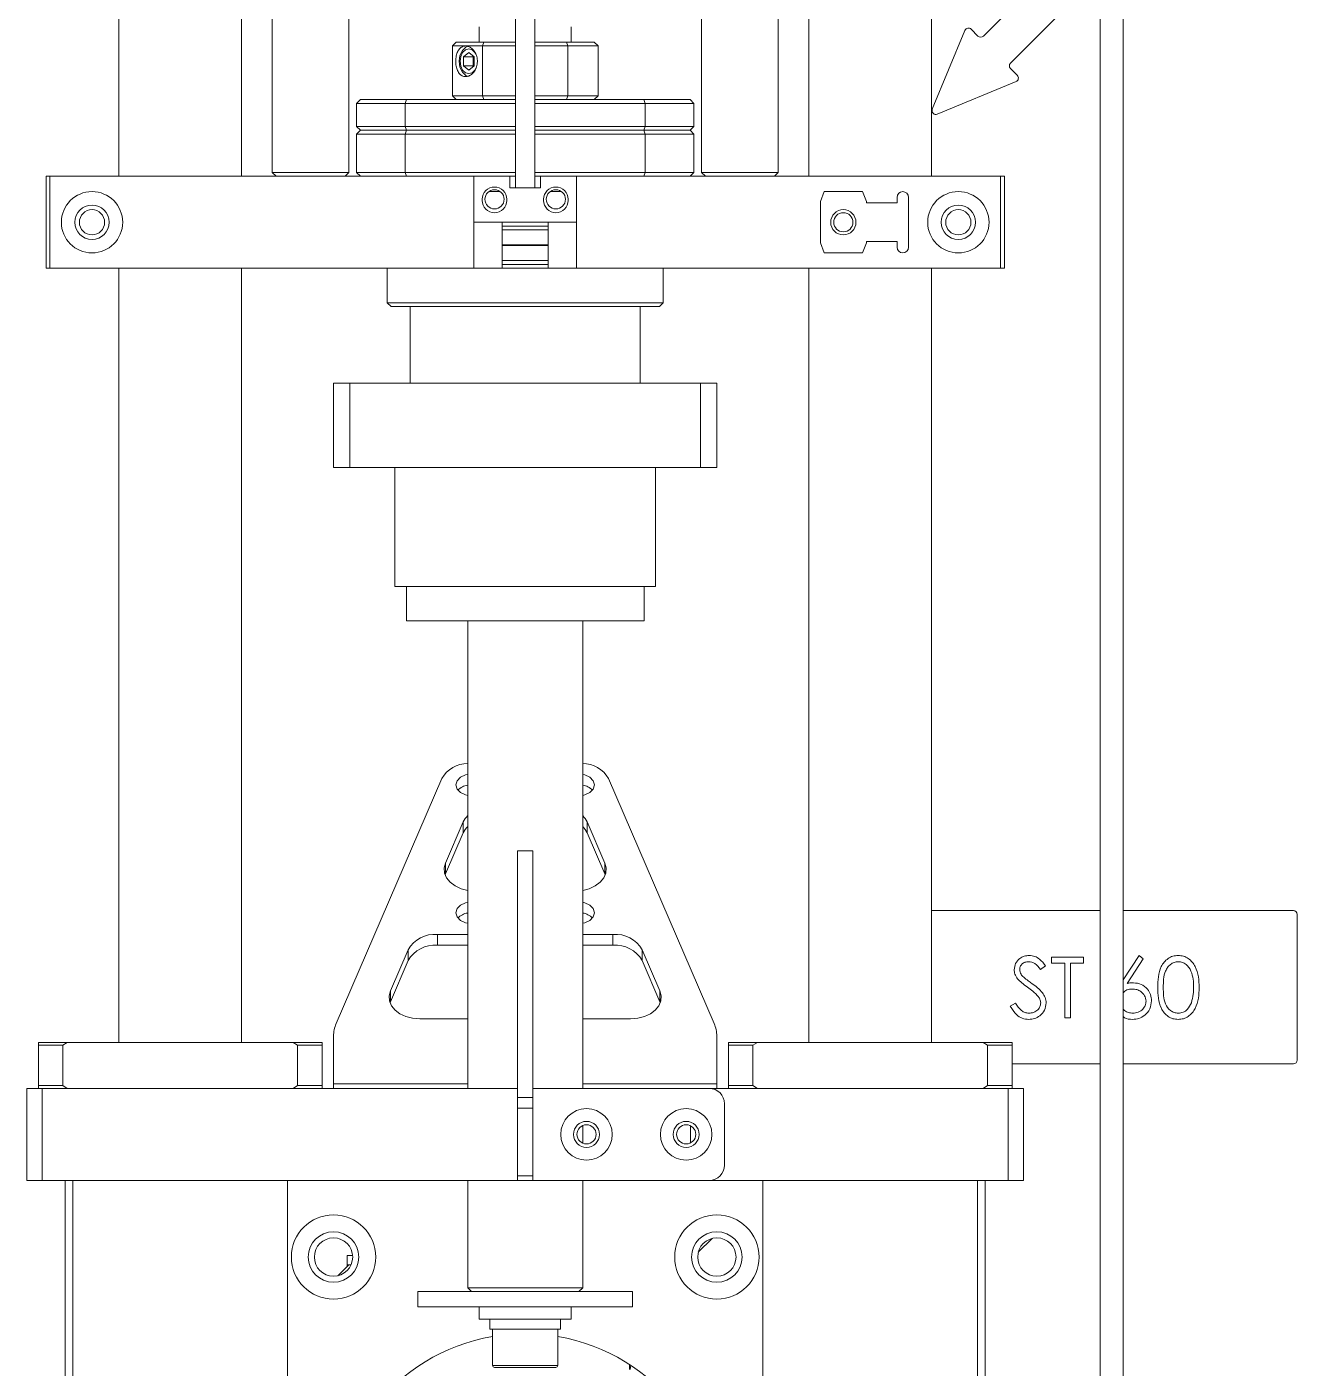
# Model space of a CAD drawing. Header units: millimetres. Extents: x 169 to 14583, y -399 to 10804.
# Drawn here: x 12022.4 to 12188.1, y 2395 to 2570 of the extents above; entities that cross this region are included whole.
import ezdxf

# ---------------------------------------------------------------- set-up
doc = ezdxf.new("R2010")
doc.units = ezdxf.units.MM
doc.header["$LTSCALE"] = 35

msp = doc.modelspace()

# ---------------------------------------------------------------- linework, layer by layer
at = {"color": 7, "linetype": 'Continuous', "lineweight": 18}
for p, q in [((12162.393, 2353.896), (12162.393, 2613.459)), ((12165.393, 2344.459), (12165.393, 2613.459)), ((12034.393, 2601.159), (12034.393, 2550.459)), ((12050.393, 2550.459), (12050.393, 2601.159)), ((12054.393, 2600.959), (12054.393, 2550.959)), ((12064.393, 2550.959), (12064.393, 2600.959)), ((12110.393, 2600.959), (12110.393, 2550.959)), ((12120.393, 2550.959), (12120.393, 2600.959)), ((12124.393, 2601.159), (12124.393, 2550.459)), ((12140.393, 2550.459), (12140.393, 2601.159)), ((12086.143, 2598.959), (12086.143, 2548.959)), ((12088.643, 2548.959), (12088.643, 2598.959)), ((12162.393, 2583.994), (12147.159, 2568.76)), ((12150.694, 2565.225), (12162.393, 2576.923)), ((12081.393, 2569.959), (12081.393, 2567.959)), ((12093.393, 2567.959), (12093.393, 2569.959)), ((12144.751, 2569.483), (12140.499, 2559.219)), ((12146.452, 2568.76), (12145.566, 2569.646)), ((12078.393, 2567.959), (12077.893, 2567.459)), ((12077.893, 2567.459), (12077.893, 2560.959)), ((12077.893, 2567.459), (12079.614, 2567.459)), ((12078.393, 2567.959), (12081.984, 2567.959)), ((12079.614, 2567.459), (12081.847, 2567.459)), ((12081.847, 2567.459), (12081.984, 2567.959)), ((12081.847, 2567.459), (12081.847, 2560.959)), ((12086.143, 2567.459), (12081.847, 2567.459)), ((12081.984, 2567.959), (12086.143, 2567.959)), ((12088.643, 2567.959), (12092.801, 2567.959)), ((12092.938, 2567.459), (12088.643, 2567.459)), ((12092.801, 2567.959), (12092.938, 2567.459)), ((12092.801, 2567.959), (12096.393, 2567.959)), ((12092.938, 2567.459), (12092.938, 2560.959)), ((12092.938, 2567.459), (12096.893, 2567.459)), ((12096.893, 2567.459), (12096.393, 2567.959)), ((12096.893, 2567.459), (12096.893, 2560.959)), ((12080.039, 2566.614), (12079.332, 2566.036)), ((12079.332, 2564.882), (12079.332, 2566.036)), ((12079.332, 2566.036), (12080.604, 2566.036)), ((12080.039, 2566.614), (12080.746, 2566.036)), ((12080.604, 2566.036), (12080.675, 2566.094)), ((12080.604, 2564.882), (12080.604, 2566.036)), ((12080.746, 2564.882), (12080.746, 2566.036)), ((12080.039, 2564.304), (12079.332, 2564.882)), ((12079.332, 2564.882), (12080.604, 2564.882)), ((12080.039, 2564.304), (12080.746, 2564.882)), ((12080.604, 2564.882), (12080.675, 2564.824)), ((12151.579, 2563.633), (12150.694, 2564.518)), ((12141.153, 2558.566), (12151.417, 2562.817)), ((12065.393, 2559.959), (12065.893, 2560.459)), ((12071.901, 2560.459), (12065.893, 2560.459)), ((12071.74, 2559.959), (12071.901, 2560.459)), ((12086.143, 2560.459), (12071.901, 2560.459)), ((12077.893, 2560.959), (12081.847, 2560.959)), ((12077.893, 2560.959), (12078.393, 2560.459)), ((12081.847, 2560.959), (12086.143, 2560.959)), ((12081.847, 2560.959), (12081.984, 2560.459)), ((12088.643, 2560.959), (12092.938, 2560.959)), ((12102.885, 2560.459), (12088.643, 2560.459)), ((12092.938, 2560.959), (12092.801, 2560.459)), ((12092.938, 2560.959), (12096.893, 2560.959)), ((12096.893, 2560.959), (12096.393, 2560.459)), ((12108.893, 2560.459), (12102.885, 2560.459)), ((12103.045, 2559.959), (12102.885, 2560.459)), ((12109.393, 2559.959), (12108.893, 2560.459)), ((12065.393, 2556.959), (12065.393, 2559.959)), ((12071.74, 2559.959), (12065.393, 2559.959)), ((12086.143, 2559.959), (12071.74, 2559.959)), ((12071.74, 2556.959), (12071.74, 2559.959)), ((12103.045, 2559.959), (12088.643, 2559.959)), ((12103.045, 2556.959), (12103.045, 2559.959)), ((12109.393, 2559.959), (12103.045, 2559.959)), ((12109.393, 2556.959), (12109.393, 2559.959)), ((12071.74, 2556.959), (12065.393, 2556.959)), ((12065.393, 2556.959), (12065.893, 2556.459)), ((12071.74, 2556.959), (12086.143, 2556.959)), ((12071.901, 2556.459), (12071.74, 2556.959)), ((12088.643, 2556.959), (12103.045, 2556.959)), ((12103.045, 2556.959), (12102.885, 2556.459)), ((12109.393, 2556.959), (12103.045, 2556.959)), ((12108.893, 2556.459), (12109.393, 2556.959)), ((12065.393, 2555.959), (12065.893, 2556.459)), ((12065.393, 2555.959), (12071.74, 2555.959)), ((12065.393, 2550.959), (12065.393, 2555.959)), ((12071.901, 2556.459), (12065.893, 2556.459)), ((12068.654, 2556.459), (12065.893, 2556.459)), ((12071.901, 2556.459), (12068.654, 2556.459)), ((12071.74, 2555.959), (12071.901, 2556.459)), ((12071.74, 2555.959), (12086.143, 2555.959)), ((12071.74, 2550.959), (12071.74, 2555.959)), ((12086.143, 2556.459), (12071.901, 2556.459)), ((12102.885, 2556.459), (12088.643, 2556.459)), ((12088.643, 2555.959), (12103.045, 2555.959)), ((12103.045, 2555.959), (12102.885, 2556.459)), ((12108.893, 2556.459), (12102.885, 2556.459)), ((12106.131, 2556.459), (12102.885, 2556.459)), ((12103.045, 2550.959), (12103.045, 2555.959)), ((12103.045, 2555.959), (12109.393, 2555.959)), ((12108.893, 2556.459), (12106.131, 2556.459)), ((12108.893, 2556.459), (12109.393, 2555.959)), ((12109.393, 2555.959), (12109.393, 2550.959)), ((12024.893, 2538.459), (12024.893, 2550.459)), ((12024.893, 2550.459), (12025.393, 2550.459)), ((12025.393, 2550.459), (12025.393, 2538.459)), ((12080.693, 2550.459), (12025.393, 2550.459)), ((12054.393, 2550.959), (12054.893, 2550.459)), ((12054.393, 2550.959), (12064.393, 2550.959)), ((12063.893, 2550.459), (12064.393, 2550.959)), ((12065.393, 2550.959), (12071.74, 2550.959)), ((12065.393, 2550.959), (12065.893, 2550.459)), ((12071.74, 2550.959), (12086.143, 2550.959)), ((12071.901, 2550.459), (12071.74, 2550.959)), ((12080.693, 2550.459), (12085.393, 2550.459)), ((12080.693, 2550.459), (12080.693, 2544.459)), ((12085.393, 2550.459), (12085.393, 2548.959)), ((12086.143, 2550.459), (12085.393, 2550.459)), ((12088.643, 2550.959), (12103.045, 2550.959)), ((12089.393, 2550.459), (12088.643, 2550.459)), ((12089.393, 2548.959), (12089.393, 2550.459)), ((12089.393, 2550.459), (12094.093, 2550.459)), ((12094.093, 2550.459), (12094.093, 2544.459)), ((12149.393, 2550.459), (12094.093, 2550.459)), ((12103.045, 2550.959), (12102.885, 2550.459)), ((12103.045, 2550.959), (12109.393, 2550.959)), ((12108.893, 2550.459), (12109.393, 2550.959)), ((12110.393, 2550.959), (12110.893, 2550.459)), ((12110.393, 2550.959), (12120.393, 2550.959)), ((12119.893, 2550.459), (12120.393, 2550.959)), ((12149.393, 2538.459), (12149.393, 2550.459)), ((12149.393, 2550.459), (12149.893, 2550.459)), ((12149.893, 2550.459), (12149.893, 2538.459)), ((12082.643, 2548.459), (12084.143, 2548.459)), ((12085.393, 2548.959), (12089.393, 2548.959)), ((12090.643, 2548.459), (12092.143, 2548.459)), ((12125.893, 2547.159), (12126.393, 2548.459)), ((12126.393, 2548.459), (12131.393, 2548.459)), ((12131.393, 2548.459), (12131.893, 2547.159)), ((12081.793, 2547.459), (12081.793, 2547.309)), ((12084.993, 2547.309), (12084.993, 2547.459)), ((12089.793, 2547.459), (12089.793, 2547.309)), ((12092.993, 2547.309), (12092.993, 2547.459)), ((12125.893, 2541.759), (12125.893, 2547.159)), ((12131.893, 2546.986), (12131.893, 2547.159)), ((12135.893, 2546.986), (12131.893, 2546.986)), ((12135.893, 2546.986), (12135.893, 2547.709)), ((12137.393, 2547.709), (12137.393, 2541.209)), ((12080.693, 2544.459), (12080.693, 2538.459)), ((12080.693, 2544.459), (12084.393, 2544.459)), ((12084.393, 2544.459), (12084.393, 2538.459)), ((12090.393, 2544.459), (12084.393, 2544.459)), ((12084.393, 2543.959), (12090.393, 2543.959)), ((12090.393, 2543.459), (12084.393, 2543.459)), ((12090.393, 2544.459), (12090.393, 2538.459)), ((12090.393, 2544.459), (12094.093, 2544.459)), ((12094.093, 2544.459), (12094.093, 2538.459)), ((12090.393, 2541.509), (12084.393, 2541.509)), ((12090.393, 2541.409), (12084.393, 2541.409)), ((12126.393, 2540.459), (12125.893, 2541.759)), ((12131.893, 2541.759), (12131.393, 2540.459)), ((12131.893, 2541.932), (12135.893, 2541.932)), ((12131.893, 2541.759), (12131.893, 2541.932)), ((12135.893, 2541.209), (12135.893, 2541.932)), ((12084.393, 2539.459), (12090.393, 2539.459)), ((12131.393, 2540.459), (12126.393, 2540.459)), ((12025.393, 2538.459), (12024.893, 2538.459)), ((12080.693, 2538.459), (12025.393, 2538.459)), ((12034.393, 2538.459), (12034.393, 2437.459)), ((12050.393, 2437.459), (12050.393, 2538.459)), ((12069.393, 2538.459), (12069.393, 2533.959)), ((12080.693, 2538.459), (12084.393, 2538.459)), ((12090.393, 2538.959), (12084.393, 2538.959)), ((12084.393, 2538.459), (12090.393, 2538.459)), ((12090.393, 2538.459), (12094.093, 2538.459)), ((12149.393, 2538.459), (12094.093, 2538.459)), ((12105.393, 2533.959), (12105.393, 2538.459)), ((12124.393, 2538.459), (12124.393, 2437.459)), ((12140.393, 2437.459), (12140.393, 2538.459)), ((12149.893, 2538.459), (12149.393, 2538.459)), ((12069.393, 2533.959), (12069.893, 2533.459)), ((12105.393, 2533.959), (12069.393, 2533.959)), ((12104.893, 2533.459), (12069.893, 2533.459)), ((12072.393, 2533.459), (12072.393, 2523.459)), ((12102.393, 2523.459), (12102.393, 2533.459)), ((12104.893, 2533.459), (12105.393, 2533.959)), ((12062.393, 2523.459), (12062.393, 2512.459)), ((12062.393, 2523.459), (12064.518, 2523.459)), ((12064.518, 2512.459), (12064.518, 2523.459)), ((12064.518, 2523.459), (12110.267, 2523.459)), ((12110.267, 2523.459), (12110.267, 2512.459)), ((12110.267, 2523.459), (12112.393, 2523.459)), ((12112.393, 2512.459), (12112.393, 2523.459)), ((12062.393, 2512.459), (12064.518, 2512.459)), ((12064.518, 2512.459), (12087.393, 2512.459)), ((12070.393, 2512.459), (12070.393, 2496.959)), ((12087.393, 2512.459), (12110.267, 2512.459)), ((12104.393, 2496.959), (12104.393, 2512.459)), ((12110.267, 2512.459), (12112.393, 2512.459)), ((12087.393, 2496.959), (12070.393, 2496.959)), ((12071.893, 2496.959), (12071.893, 2492.459)), ((12104.393, 2496.959), (12087.393, 2496.959)), ((12102.893, 2492.459), (12102.893, 2496.959)), ((12087.393, 2492.459), (12071.893, 2492.459)), ((12079.893, 2492.459), (12079.893, 2431.459)), ((12102.893, 2492.459), (12087.393, 2492.459)), ((12094.893, 2431.459), (12094.893, 2492.459)), ((12062.741, 2439.923), (12076.528, 2471.882)), ((12098.257, 2471.882), (12112.045, 2439.923)), ((12077.001, 2460.861), (12079.315, 2466.225)), ((12079.315, 2464.811), (12079.315, 2466.225)), ((12095.47, 2466.225), (12097.784, 2460.861)), ((12095.47, 2466.225), (12095.47, 2464.811)), ((12077.001, 2459.447), (12079.315, 2464.811)), ((12095.47, 2464.811), (12097.784, 2459.447)), ((12086.393, 2462.459), (12088.393, 2462.459)), ((12086.393, 2462.459), (12086.393, 2430.287)), ((12088.393, 2430.287), (12088.393, 2462.459)), ((12077.001, 2460.861), (12077.001, 2459.447)), ((12097.784, 2459.447), (12097.784, 2460.861)), ((12077.001, 2459.447), (12076.954, 2459.329)), ((12097.831, 2459.329), (12097.784, 2459.447)), ((12162.393, 2454.659), (12140.393, 2454.659)), ((12187.588, 2454.659), (12165.393, 2454.659)), ((12188.088, 2435.159), (12188.088, 2454.159)), ((12075.946, 2451.551), (12079.893, 2451.551)), ((12075.946, 2451.551), (12075.946, 2450.137)), ((12075.946, 2450.137), (12079.893, 2450.137)), ((12094.893, 2451.551), (12098.839, 2451.551)), ((12094.893, 2450.137), (12098.839, 2450.137)), ((12098.839, 2450.137), (12098.839, 2451.551)), ((12069.806, 2444.184), (12072.121, 2449.548)), ((12072.121, 2448.133), (12072.121, 2449.548)), ((12102.665, 2449.548), (12104.979, 2444.184)), ((12102.665, 2449.548), (12102.665, 2448.133)), ((12156.066, 2448.596), (12160.238, 2448.596)), ((12156.066, 2447.782), (12156.066, 2448.596)), ((12160.238, 2448.596), (12160.238, 2447.782)), ((12165.393, 2445.634), (12167.463, 2448.8)), ((12168.014, 2448.369), (12165.916, 2445.162)), ((12167.463, 2448.8), (12168.014, 2448.369)), ((12069.806, 2442.77), (12072.121, 2448.133)), ((12102.665, 2448.133), (12104.979, 2442.77)), ((12155.252, 2447.456), (12154.608, 2446.968)), ((12157.796, 2447.782), (12156.066, 2447.782)), ((12157.796, 2440.659), (12157.796, 2447.782)), ((12158.508, 2447.782), (12158.508, 2440.659)), ((12160.238, 2447.782), (12158.508, 2447.782)), ((12069.806, 2444.184), (12069.806, 2442.77)), ((12104.979, 2442.77), (12104.979, 2444.184)), ((12069.806, 2442.77), (12069.759, 2442.651)), ((12105.026, 2442.651), (12104.979, 2442.77)), ((12150.672, 2442.19), (12151.343, 2442.592)), ((12079.893, 2440.53), (12073.632, 2440.53)), ((12101.153, 2440.53), (12094.893, 2440.53)), ((12158.508, 2440.659), (12157.796, 2440.659)), ((12062.393, 2432.045), (12062.393, 2438.272)), ((12112.393, 2432.045), (12112.393, 2438.272)), ((12023.893, 2437.099), (12023.893, 2437.459)), ((12023.893, 2437.459), (12027.675, 2437.459)), ((12027.104, 2437.099), (12023.893, 2437.099)), ((12023.893, 2431.819), (12023.893, 2437.099)), ((12027.675, 2437.459), (12027.104, 2437.099)), ((12027.104, 2437.099), (12027.104, 2431.819)), ((12027.675, 2437.459), (12057.11, 2437.459)), ((12057.682, 2437.099), (12057.11, 2437.459)), ((12057.11, 2437.459), (12060.893, 2437.459)), ((12057.682, 2431.819), (12057.682, 2437.099)), ((12060.893, 2437.099), (12057.682, 2437.099)), ((12060.893, 2437.459), (12060.893, 2437.099)), ((12060.893, 2437.099), (12060.893, 2431.819)), ((12113.893, 2437.099), (12113.893, 2437.459)), ((12113.893, 2437.459), (12117.675, 2437.459)), ((12117.104, 2437.099), (12113.893, 2437.099)), ((12113.893, 2431.819), (12113.893, 2437.099)), ((12117.675, 2437.459), (12117.104, 2437.099)), ((12117.104, 2437.099), (12117.104, 2431.819)), ((12117.675, 2437.459), (12147.11, 2437.459)), ((12147.682, 2437.099), (12147.11, 2437.459)), ((12147.11, 2437.459), (12150.893, 2437.459)), ((12147.682, 2431.819), (12147.682, 2437.099)), ((12150.893, 2437.099), (12147.682, 2437.099)), ((12150.893, 2437.459), (12150.893, 2437.099)), ((12150.893, 2437.099), (12150.893, 2431.819)), ((12150.893, 2434.659), (12162.393, 2434.659)), ((12165.393, 2434.659), (12187.588, 2434.659)), ((12022.393, 2419.459), (12022.393, 2431.459)), ((12022.393, 2431.459), (12024.393, 2431.459)), ((12023.893, 2431.819), (12027.104, 2431.819)), ((12023.893, 2431.459), (12023.893, 2431.819)), ((12024.393, 2431.459), (12024.393, 2419.459)), ((12086.393, 2431.459), (12024.393, 2431.459)), ((12027.104, 2431.819), (12027.675, 2431.459)), ((12057.11, 2431.459), (12057.682, 2431.819)), ((12057.682, 2431.819), (12060.893, 2431.819)), ((12060.893, 2431.819), (12060.893, 2431.459)), ((12062.393, 2431.459), (12062.393, 2432.045)), ((12062.393, 2432.045), (12079.893, 2432.045)), ((12088.393, 2431.459), (12111.393, 2431.459)), ((12094.893, 2432.045), (12112.393, 2432.045)), ((12150.393, 2431.459), (12111.393, 2431.459)), ((12112.393, 2432.045), (12112.393, 2431.459)), ((12113.893, 2431.819), (12117.104, 2431.819)), ((12113.893, 2431.459), (12113.893, 2431.819)), ((12117.104, 2431.819), (12117.675, 2431.459)), ((12147.11, 2431.459), (12147.682, 2431.819)), ((12147.682, 2431.819), (12150.893, 2431.819)), ((12150.393, 2419.459), (12150.393, 2431.459)), ((12150.393, 2431.459), (12152.393, 2431.459)), ((12150.893, 2431.819), (12150.893, 2431.459)), ((12152.393, 2431.459), (12152.393, 2419.459)), ((12086.393, 2430.287), (12088.393, 2430.287)), ((12086.393, 2428.873), (12086.393, 2430.287)), ((12088.393, 2430.287), (12088.393, 2428.873)), ((12113.393, 2429.459), (12113.393, 2421.459)), ((12088.393, 2428.873), (12086.393, 2428.873)), ((12086.393, 2420.045), (12086.393, 2428.873)), ((12088.393, 2428.873), (12088.393, 2420.045)), ((12094.893, 2424.313), (12094.893, 2426.605)), ((12024.393, 2419.459), (12022.393, 2419.459)), ((12086.393, 2419.459), (12024.393, 2419.459)), ((12027.393, 2419.459), (12027.393, 2313.459)), ((12028.393, 2419.459), (12028.393, 2368.059)), ((12056.393, 2368.059), (12056.393, 2419.459)), ((12079.893, 2419.459), (12079.893, 2405.459)), ((12086.393, 2420.045), (12088.393, 2420.045)), ((12086.393, 2419.459), (12086.393, 2420.045)), ((12088.393, 2419.459), (12086.393, 2419.459)), ((12088.393, 2420.045), (12088.393, 2419.459)), ((12111.393, 2419.459), (12088.393, 2419.459)), ((12094.893, 2405.459), (12094.893, 2419.459)), ((12150.393, 2419.459), (12111.393, 2419.459)), ((12118.393, 2419.459), (12118.393, 2368.059)), ((12146.393, 2368.059), (12146.393, 2419.459)), ((12147.393, 2313.459), (12147.393, 2419.459)), ((12152.393, 2419.459), (12150.393, 2419.459)), ((12111.774, 2411.881), (12109.97, 2410.077)), ((12064.393, 2408.459), (12062.957, 2407.024)), ((12064.193, 2408.459), (12064.193, 2409.659)), ((12064.193, 2409.659), (12064.885, 2409.659)), ((12064.393, 2408.459), (12064.193, 2408.459)), ((12064.193, 2408.459), (12064.193, 2408.259)), ((12064.393, 2408.459), (12064.684, 2408.459)), ((12073.393, 2404.959), (12073.393, 2402.959)), ((12101.393, 2404.959), (12073.393, 2404.959)), ((12079.893, 2405.459), (12080.393, 2404.959)), ((12079.893, 2405.459), (12094.893, 2405.459)), ((12094.393, 2404.959), (12094.893, 2405.459)), ((12101.393, 2402.959), (12101.393, 2404.959)), ((12101.393, 2402.959), (12073.393, 2402.959)), ((12081.393, 2402.959), (12081.393, 2401.359)), ((12093.393, 2401.359), (12093.393, 2402.959)), ((12081.393, 2401.359), (12087.393, 2401.359)), ((12082.793, 2401.359), (12082.793, 2400.059)), ((12087.393, 2401.359), (12093.393, 2401.359)), ((12091.993, 2400.059), (12091.993, 2401.359)), ((12082.793, 2400.059), (12087.393, 2400.059)), ((12083.143, 2400.059), (12083.143, 2395.309)), ((12087.393, 2400.059), (12091.993, 2400.059)), ((12091.643, 2395.309), (12091.643, 2400.059)), ((12083.143, 2395.309), (12091.643, 2395.309)), ((12091.393, 2395.059), (12083.393, 2395.059)), ((12101.001, 2395.431), (12101.001, 2394.764)), ((12101.101, 2394.764), (12101.155, 2395.33))]:
    msp.add_line(p, q, dxfattribs=at)
at = {"color": 7, "linetype": 'Continuous', "lineweight": 18, "flags": 128}
for points in [[(12079.924, 2563.497), (12079.657, 2563.611), (12079.198, 2564.045), (12078.891, 2564.694), (12078.784, 2565.459), (12078.891, 2566.224), (12079.198, 2566.873), (12079.657, 2567.307), (12079.879, 2567.408)], [(12078.9, 2565.459), (12078.987, 2566.075), (12079.234, 2566.597), (12079.603, 2566.946), (12080.039, 2567.069), (12080.474, 2566.946), (12080.844, 2566.597), (12080.985, 2566.355)], [(12081.022, 2564.646), (12080.844, 2564.32), (12080.474, 2563.971), (12080.039, 2563.849), (12079.603, 2563.971), (12079.234, 2564.32), (12078.987, 2564.843), (12078.9, 2565.459)], [(12079.893, 2469.681), (12079.589, 2469.75), (12078.94, 2470.057), (12078.507, 2470.516), (12078.354, 2471.057), (12078.507, 2471.598), (12078.94, 2472.057), (12079.589, 2472.363), (12079.893, 2472.433)], [(12094.893, 2472.433), (12095.196, 2472.363), (12095.845, 2472.057), (12096.279, 2471.598), (12096.431, 2471.057), (12096.279, 2470.516), (12095.845, 2470.057), (12095.196, 2469.75), (12094.893, 2469.681)], [(12079.893, 2457.286), (12079.028, 2457.51), (12078.25, 2457.873), (12077.613, 2458.353), (12077.149, 2458.924), (12076.885, 2459.556), (12076.835, 2460.213), (12077.001, 2460.861)], [(12097.784, 2460.861), (12097.95, 2460.213), (12097.9, 2459.556), (12097.636, 2458.924), (12097.173, 2458.353), (12096.535, 2457.873), (12095.758, 2457.51), (12094.893, 2457.286)], [(12079.893, 2453.003), (12079.589, 2453.073), (12078.94, 2453.379), (12078.507, 2453.838), (12078.354, 2454.379), (12078.507, 2454.92), (12078.94, 2455.379), (12079.589, 2455.686), (12079.893, 2455.755)], [(12094.893, 2455.755), (12095.196, 2455.686), (12095.845, 2455.379), (12096.279, 2454.92), (12096.431, 2454.379), (12096.279, 2453.838), (12095.845, 2453.379), (12095.196, 2453.073), (12094.893, 2453.003)], [(12073.632, 2440.53), (12072.707, 2440.607), (12071.833, 2440.833), (12071.055, 2441.195), (12070.418, 2441.675), (12069.954, 2442.247), (12069.691, 2442.878), (12069.64, 2443.536), (12069.806, 2444.184)], [(12104.979, 2444.184), (12105.145, 2443.536), (12105.095, 2442.878), (12104.831, 2442.247), (12104.368, 2441.675), (12103.73, 2441.195), (12102.953, 2440.833), (12102.078, 2440.607), (12101.153, 2440.53)], [(12063.283, 2411.795), (12063.627, 2411.611), (12063.727, 2411.573)], [(12111.058, 2411.573), (12111.158, 2411.611), (12111.502, 2411.795)]]:
    msp.add_lwpolyline(points, dxfattribs=at)
at = {"color": 7, "linetype": 'Continuous', "lineweight": 18}
for centre, radius in [((12030.893, 2544.459), 4), ((12083.393, 2547.459), 1.25), ((12091.393, 2547.459), 1.25), ((12143.893, 2544.459), 4), ((12030.893, 2544.459), 2.25), ((12143.893, 2544.459), 2.25), ((12030.893, 2544.459), 1.65), ((12128.893, 2544.459), 1.65), ((12128.893, 2544.459), 1.25), ((12143.893, 2544.459), 1.65), ((12095.393, 2425.459), 3.36), ((12108.393, 2425.459), 3.36), ((12095.393, 2425.459), 1.7), ((12095.393, 2425.459), 1.25), ((12108.393, 2425.459), 1.7), ((12108.393, 2425.459), 1.25), ((12062.393, 2409.459), 5.5), ((12112.393, 2409.459), 5.5), ((12062.393, 2409.459), 3.3), ((12062.393, 2409.459), 2.5), ((12112.393, 2409.459), 3.3), ((12112.393, 2409.459), 2.5)]:
    msp.add_circle(centre, radius, dxfattribs=at)
for centre, radius, start, end in [((12145.213, 2569.292), 0.5, 45, 157.5), ((12146.805, 2569.114), 0.5, 225, 315), ((12151.048, 2564.871), 0.5, 135, 225), ((12151.226, 2563.279), 0.5, 292.5, 45), ((12140.961, 2559.027), 0.5, 157.5, 292.5), ((12083.393, 2547.459), 1.6, 0, 180), ((12091.393, 2547.459), 1.6, 0, 180), ((12136.643, 2547.709), 0.75, 90, 180), ((12136.643, 2547.709), 0.75, 0, 90), ((12083.393, 2547.309), 1.6, 180, 0), ((12091.393, 2547.309), 1.6, 180, 0), ((12136.643, 2541.209), 0.75, 180, 270), ((12136.643, 2541.209), 0.75, 270, 360), ((12079.965, 2469.901), 3.967, 91.03842, 150.02691), ((12094.821, 2469.901), 3.967, 29.97309, 88.96158), ((12080.178, 2468.936), 2.103, 97.80843, 137.73152), ((12094.607, 2468.936), 2.103, 42.26848, 82.19157), ((12081.77, 2465.122), 2.691, 134.2386, 155.79542), ((12093.015, 2465.122), 2.691, 24.20458, 45.7614), ((12081.77, 2463.708), 2.691, 134.2386, 155.79542), ((12093.015, 2463.708), 2.691, 24.20458, 45.7614), ((12080.178, 2452.258), 2.103, 97.80843, 137.73152), ((12094.607, 2452.258), 2.103, 42.26848, 82.19157), ((12187.588, 2454.159), 0.5, 0, 90), ((12075.636, 2447.488), 4.074, 85.63, 149.64041), ((12075.636, 2446.074), 4.074, 85.63, 149.64041), ((12099.149, 2447.488), 4.074, 30.35959, 94.37), ((12099.149, 2446.074), 4.074, 30.35959, 94.37), ((12066.548, 2438.258), 4.155, 156.37822, 179.80254), ((12108.238, 2438.258), 4.155, 0.19746, 23.62178), ((12187.588, 2435.159), 0.5, 270, 0), ((12111.393, 2429.459), 2, 0, 90), ((12111.393, 2421.459), 2, 270, 0), ((12087.393, 2374.459), 25, 99.78782, 80.21218), ((12083.393, 2395.309), 0.25, 180, 270), ((12091.393, 2395.309), 0.25, 270, 0)]:
    msp.add_arc(centre, radius, start, end, dxfattribs=at)
for points, knots in [([(12079.614, 2567.459), (12079.775, 2567.437), (12080.096, 2567.394), (12080.556, 2567.055), (12080.925, 2566.554), (12081.146, 2565.922), (12081.18, 2565.241), (12081.026, 2564.59), (12080.711, 2564.034), (12080.277, 2563.633), (12079.89, 2563.477), (12079.513, 2563.445), (12079.151, 2563.534), (12078.77, 2563.86), (12078.493, 2564.365), (12078.338, 2564.995), (12078.315, 2565.676), (12078.421, 2566.328), (12078.65, 2566.884), (12078.996, 2567.284), (12079.343, 2567.445), (12079.558, 2567.456), (12079.614, 2567.459)], [0, 0, 0, 0, 0.0530863, 0.1061522, 0.1597529, 0.2137431, 0.26714, 0.3198832, 0.372932, 0.4267633, 0.4806466, 0.5, 0.5530863, 0.6061522, 0.6597529, 0.7137431, 0.76714, 0.8198832, 0.872932, 0.9267633, 0.9806466, 1, 1, 1, 1]), ([(12151.181, 2446.948), (12151.216, 2447.229), (12151.284, 2447.793), (12151.827, 2448.405), (12152.475, 2448.743), (12152.916, 2448.781), (12153.137, 2448.8)], [0, 0, 0, 0, 0.2795526, 0.5587984, 0.7793777, 1, 1, 1, 1]), ([(12153.137, 2448.8), (12153.381, 2448.776), (12153.87, 2448.728), (12154.635, 2448.261), (12155.018, 2447.762), (12155.252, 2447.456)], [0, 0, 0, 0, 0.2797499, 0.5595012, 1, 1, 1, 1]), ([(12169.906, 2444.625), (12169.916, 2445.088), (12169.937, 2446.013), (12170.222, 2447.157), (12170.714, 2447.95), (12171.23, 2448.425), (12171.863, 2448.743), (12172.327, 2448.781), (12172.559, 2448.8)], [0, 0, 0, 0, 0.2505259, 0.5001642, 0.6252727, 0.7501982, 0.8751106, 1, 1, 1, 1]), ([(12172.559, 2448.8), (12172.793, 2448.781), (12173.26, 2448.744), (12174.113, 2448.329), (12174.873, 2447.387), (12175.26, 2446.025), (12175.286, 2445.092), (12175.299, 2444.625)], [0, 0, 0, 0, 0.1251695, 0.2503357, 0.4988652, 0.7490161, 1, 1, 1, 1]), ([(12151.625, 2445.739), (12151.485, 2445.945), (12151.235, 2446.313), (12151.198, 2446.754), (12151.181, 2446.948)], [0, 0, 0, 0, 0.5598405, 1, 1, 1, 1]), ([(12153.058, 2447.986), (12152.896, 2447.973), (12152.574, 2447.949), (12152.187, 2447.701), (12151.933, 2447.361), (12151.907, 2447.108), (12151.894, 2446.981)], [0, 0, 0, 0, 0.28027427, 0.55993139, 0.77992008, 1, 1, 1, 1]), ([(12151.894, 2446.981), (12151.903, 2446.87), (12151.922, 2446.649), (12152.093, 2446.284), (12152.294, 2446.08), (12152.417, 2445.955)], [0, 0, 0, 0, 0.2799464, 0.5597741, 1, 1, 1, 1]), ([(12154.608, 2446.968), (12154.383, 2447.256), (12154.071, 2447.657), (12153.483, 2447.953), (12153.2, 2447.975), (12153.058, 2447.986)], [0, 0, 0, 0, 0.5598185, 0.7798479, 1, 1, 1, 1]), ([(12172.583, 2447.986), (12172.401, 2447.968), (12172.037, 2447.931), (12171.555, 2447.652), (12171.17, 2447.262), (12170.818, 2446.619), (12170.64, 2445.715), (12170.625, 2444.991), (12170.618, 2444.628)], [0, 0, 0, 0, 0.1248745, 0.2498892, 0.3747257, 0.4997892, 0.7494997, 1, 1, 1, 1]), ([(12174.587, 2444.628), (12174.576, 2444.991), (12174.554, 2445.717), (12174.299, 2446.782), (12173.771, 2447.559), (12173.128, 2447.929), (12172.765, 2447.967), (12172.583, 2447.986)], [0, 0, 0, 0, 0.2509212, 0.5013084, 0.7496415, 0.8749087, 1, 1, 1, 1]), ([(12152.926, 2444.659), (12152.667, 2444.842), (12152.205, 2445.169), (12151.802, 2445.565), (12151.625, 2445.739)], [0, 0, 0, 0, 0.5604127, 1, 1, 1, 1]), ([(12152.417, 2445.955), (12152.613, 2445.803), (12152.962, 2445.532), (12153.324, 2445.277), (12153.484, 2445.165)], [0, 0, 0, 0, 0.5599058, 1, 1, 1, 1]), ([(12153.484, 2445.165), (12153.981, 2444.797), (12154.674, 2444.283), (12155.264, 2443.328), (12155.324, 2442.845), (12155.354, 2442.604)], [0, 0, 0, 0, 0.5601154, 0.78028375, 1, 1, 1, 1]), ([(12165.916, 2445.162), (12166.069, 2445.186), (12166.341, 2445.229), (12166.617, 2445.235), (12166.738, 2445.238)], [0, 0, 0, 0, 0.5599103, 1, 1, 1, 1]), ([(12166.738, 2445.238), (12167.086, 2445.198), (12167.781, 2445.119), (12168.554, 2444.482), (12169.023, 2443.706), (12169.069, 2443.16), (12169.092, 2442.887)], [0, 0, 0, 0, 0.2796348, 0.5593243, 0.7795259, 1, 1, 1, 1]), ([(12154.357, 2443.394), (12154.112, 2443.655), (12153.675, 2444.123), (12153.155, 2444.495), (12152.926, 2444.659)], [0, 0, 0, 0, 0.5594958, 1, 1, 1, 1]), ([(12154.641, 2442.615), (12154.622, 2442.773), (12154.587, 2443.056), (12154.427, 2443.29), (12154.357, 2443.394)], [0, 0, 0, 0, 0.5589902, 1, 1, 1, 1]), ([(12166.589, 2444.424), (12166.343, 2444.408), (12165.889, 2444.378), (12165.549, 2444.081), (12165.393, 2443.944)], [0, 0, 0, 0, 0.5419017, 1, 1, 1, 1]), ([(12168.379, 2442.844), (12168.343, 2443.092), (12168.269, 2443.59), (12167.749, 2444.092), (12167.175, 2444.382), (12166.784, 2444.41), (12166.589, 2444.424)], [0, 0, 0, 0, 0.2787605, 0.5586322, 0.7791533, 1, 1, 1, 1]), ([(12172.559, 2440.455), (12172.328, 2440.474), (12171.865, 2440.512), (12171.021, 2440.928), (12170.278, 2441.875), (12169.941, 2443.238), (12169.917, 2444.162), (12169.906, 2444.625)], [0, 0, 0, 0, 0.1251812, 0.25035097, 0.49877774, 0.74894559, 1, 1, 1, 1]), ([(12170.618, 2444.628), (12170.625, 2444.265), (12170.64, 2443.54), (12170.846, 2442.46), (12171.395, 2441.692), (12172.038, 2441.328), (12172.402, 2441.289), (12172.583, 2441.27)], [0, 0, 0, 0, 0.2510852, 0.5013708, 0.7496281, 0.8748771, 1, 1, 1, 1]), ([(12175.299, 2444.625), (12175.286, 2444.158), (12175.261, 2443.226), (12174.875, 2441.864), (12174.11, 2440.928), (12173.26, 2440.512), (12172.793, 2440.474), (12172.559, 2440.455)], [0, 0, 0, 0, 0.2510019, 0.5011378, 0.7496117, 0.8748068, 1, 1, 1, 1]), ([(12174.286, 2442.632), (12174.387, 2442.998), (12174.568, 2443.652), (12174.581, 2444.329), (12174.587, 2444.628)], [0, 0, 0, 0, 0.5595988, 1, 1, 1, 1]), ([(12153.086, 2440.455), (12152.793, 2440.485), (12152.205, 2440.544), (12151.301, 2441.142), (12150.911, 2441.792), (12150.672, 2442.19)], [0, 0, 0, 0, 0.2798798, 0.5596658, 1, 1, 1, 1]), ([(12151.343, 2442.592), (12151.579, 2442.23), (12151.908, 2441.725), (12152.581, 2441.322), (12152.918, 2441.287), (12153.086, 2441.27)], [0, 0, 0, 0, 0.5593206, 0.7797817, 1, 1, 1, 1]), ([(12153.086, 2441.27), (12153.3, 2441.291), (12153.726, 2441.334), (12154.247, 2441.654), (12154.578, 2442.112), (12154.62, 2442.447), (12154.641, 2442.615)], [0, 0, 0, 0, 0.2802764, 0.5601478, 0.7801531, 1, 1, 1, 1]), ([(12155.354, 2442.604), (12155.309, 2442.279), (12155.22, 2441.629), (12154.586, 2440.937), (12153.853, 2440.517), (12153.342, 2440.476), (12153.086, 2440.455)], [0, 0, 0, 0, 0.2791829, 0.5590851, 0.779446, 1, 1, 1, 1]), ([(12165.393, 2441.811), (12165.451, 2441.739), (12165.629, 2441.519), (12166.082, 2441.319), (12166.46, 2441.286), (12166.649, 2441.27)], [0, 0, 0, 0, 0.1941894, 0.5968996, 1, 1, 1, 1]), ([(12169.092, 2442.887), (12169.051, 2442.523), (12168.969, 2441.797), (12168.291, 2440.992), (12167.464, 2440.536), (12166.896, 2440.482), (12166.611, 2440.455)], [0, 0, 0, 0, 0.2796308, 0.5589603, 0.7794783, 1, 1, 1, 1]), ([(12166.649, 2441.27), (12166.893, 2441.294), (12167.38, 2441.343), (12167.946, 2441.75), (12168.319, 2442.269), (12168.359, 2442.652), (12168.379, 2442.844)], [0, 0, 0, 0, 0.280018, 0.5598526, 0.7799871, 1, 1, 1, 1]), ([(12172.583, 2441.27), (12172.8, 2441.297), (12173.234, 2441.351), (12173.904, 2441.804), (12174.141, 2442.318), (12174.286, 2442.632)], [0, 0, 0, 0, 0.2802572, 0.5607811, 1, 1, 1, 1]), ([(12166.611, 2440.455), (12166.24, 2440.472), (12165.787, 2440.492), (12165.454, 2440.771), (12165.393, 2440.822)], [0, 0, 0, 0, 0.81703089, 1, 1, 1, 1]), ([(12108.963, 2424.347), (12108.971, 2424.531), (12108.984, 2424.845), (12108.971, 2425.297), (12108.978, 2425.895), (12108.969, 2426.286), (12108.963, 2426.571)], [0, 0, 0, 0, 0.2610488, 0.4454417, 0.5959478, 1, 1, 1, 1])]:
    msp.add_open_spline(points, degree=3, knots=knots, dxfattribs=at)

doc.saveas('drawing.dxf')
